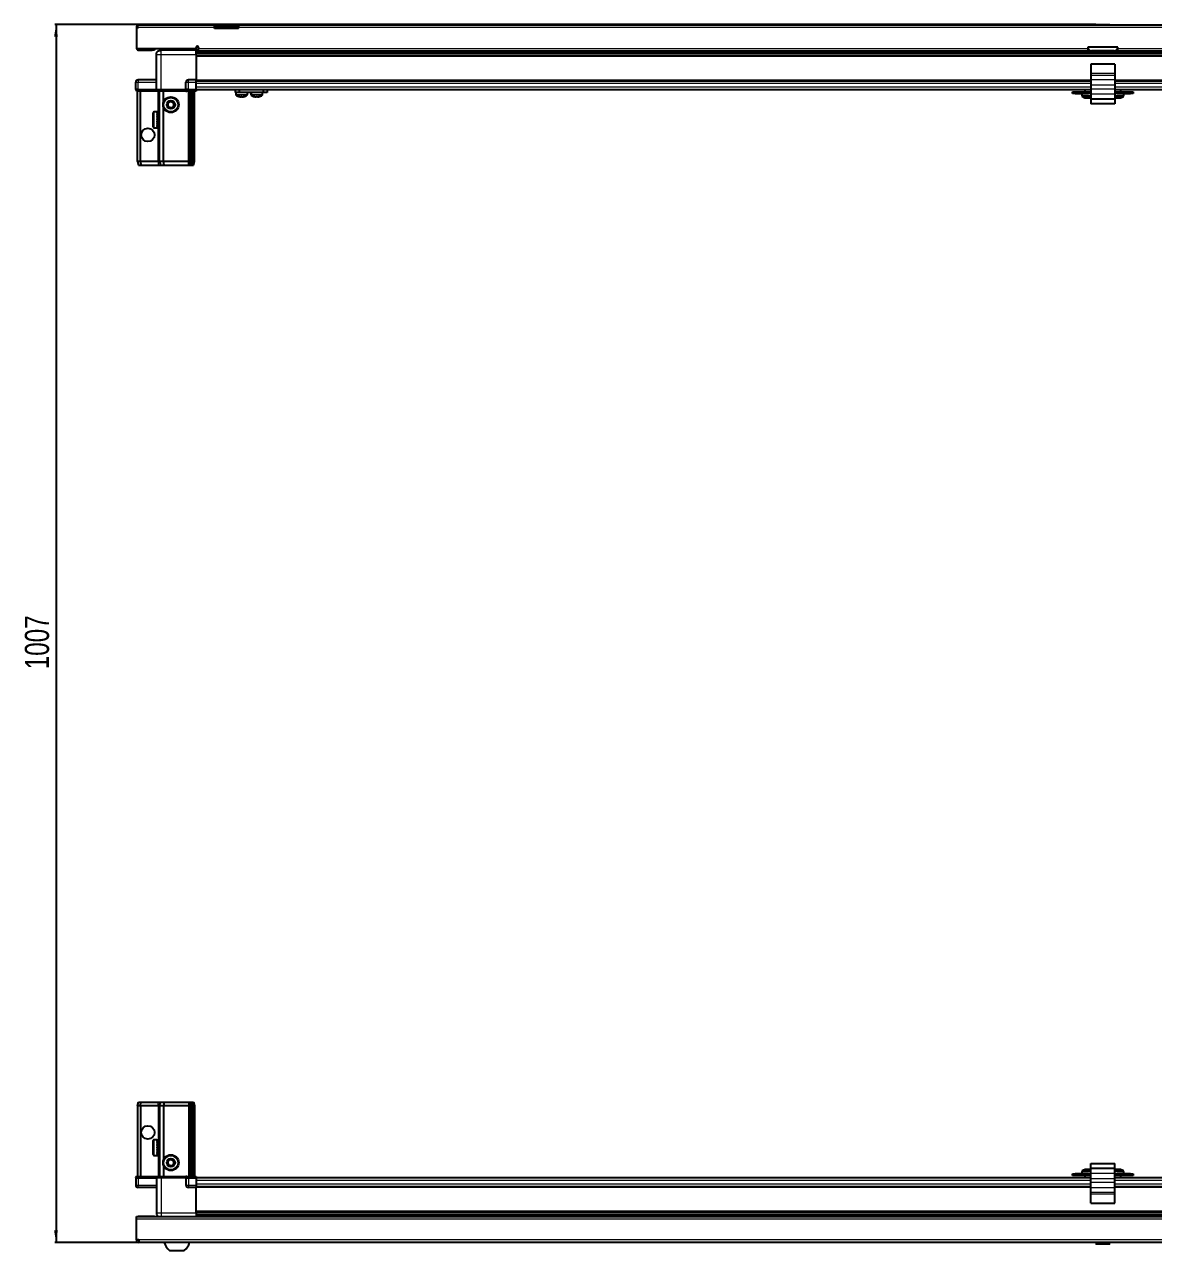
# Model space of a CAD drawing. Header units: millimetres. Extents: x 1132 to 6021, y -294 to 2187.
# Drawn here: x 1220 to 2154, y -294 to 720 of the extents above; entities that cross this region are included whole.
import ezdxf

# ---------------------------------------------------------------- set-up
doc = ezdxf.new("R2010")
doc.units = ezdxf.units.MM
doc.layers.add('FORMAT', color=7, linetype='Continuous')
doc.styles.add('SLDTEXTSTYLE0', font='TXT', dxfattribs={"width": 0.75})
doc.dimstyles.new('SLDDIMSTYLE0', dxfattribs={"dimtxt": 20, "dimasz": 10, "dimexe": 0, "dimexo": 0.0625, "dimgap": 5, "dimtad": 2, "dimdec": 1, "dimrnd": 1e-09, "dimzin": 12, "dimdsep": 46, "dimtxsty": 'SLDTEXTSTYLE0', "dimsah": 1, "dimcen": 0.09, "dimadec": 0, "dimazin": 3, "dimtfac": 1, "dimtofl": 0, "dimtmove": 0, "dimatfit": 3, "dimfxl": 0, "dimfrac": 2, "dimtolj": 1, "dimtzin": 12, "dimarcsym": 0})

# ---------------------------------------------------------------- blocks, each defined once
blk = doc.blocks.new('_D_10')
at = {"layer": 'FORMAT'}
for p, q in [((2106.7, 719.6), (1245.5, 719.6)), ((1246.5, 719.6), (1246.5, -287.4)), ((1315.1, -287.4), (1245.5, -287.4))]:
    blk.add_line(p, q, dxfattribs=at)
for points in [[(1246.5, 719.6), (1244.9, 709.6), (1248, 709.6)], [(1246.5, -287.4), (1248, -277.4), (1244.9, -277.4)]]:
    blk.add_solid(points, dxfattribs=at)
at = {"layer": 'FORMAT', "insert": (1220.7, 186.5), "char_height": 20, "attachment_point": 1, "rotation": 90, "style": 'SLDTEXTSTYLE0'}
blk.add_mtext('1007', dxfattribs=at)

msp = doc.modelspace()

# ---------------------------------------------------------------- linework, layer by layer
at = {"color": 7, "linetype": 'Continuous', "lineweight": 25}
for p, q in [((1313.99, 717.2), (1312.99, 717.2)), ((1312.99, 717.2), (1312.99, 716.3)), ((1312.99, 716.3), (1312.99, 699.8)), ((1313.99, 716.3), (1312.99, 716.3)), ((1313.99, 717.2), (1313.99, 716.3)), ((1314.59, 719.3), (1377.49, 719.3)), ((1337.85, 719.6), (1337.85, 719.3)), ((1337.85, 719.6), (1349.42, 719.6)), ((1349.42, 719.3), (1349.42, 719.6)), ((1377.49, 717.2), (1377.49, 719.3)), ((1377.49, 719.3), (1387.49, 719.3)), ((1387.49, 717.8), (1377.49, 717.8)), ((1377.49, 716.3), (1377.49, 717.2)), ((1397.49, 716.3), (1377.49, 716.3)), ((1387.49, 719.3), (1397.49, 719.3)), ((1397.49, 717.8), (1387.49, 717.8)), ((1397.49, 719.3), (2827.49, 719.3)), ((1397.49, 719.3), (1397.49, 717.2)), ((1397.49, 716.3), (1397.49, 717.2)), ((2106.7, 719.6), (2106.7, 719.3)), ((2106.7, 719.6), (2118.27, 719.6)), ((2118.27, 719.3), (2118.27, 719.6)), ((1312.99, 699.8), (1362.49, 699.8)), ((1327.99, 699.8), (1327.99, 698.3)), ((1333.24, 699.8), (1333.24, 698.3)), ((1359.74, 698.3), (1359.74, 699.8)), ((1362.49, 699.8), (1362.49, 700.65)), ((1362.49, 699.8), (1362.49, 698.3)), ((1364.49, 700.65), (1364.49, 699.9)), ((1364.49, 697.8), (1364.49, 699.9)), ((2124.99, 700.8), (2099.99, 700.8)), ((2099.99, 700.8), (2099.99, 699.9)), ((2099.99, 699.9), (2099.99, 697.8)), ((2124.99, 699.9), (2124.99, 700.8)), ((2124.99, 697.8), (2124.99, 699.9)), ((1315.09, 698.3), (1325.99, 698.3)), ((1327.99, 698.3), (1325.99, 698.3)), ((1329.49, 665.8), (1329.49, 694.8)), ((1362.49, 698.3), (1333.49, 698.3)), ((1362.49, 697.65), (1386.37, 697.65)), ((2862.49, 695.86), (1362.49, 695.86)), ((2862.49, 695.82), (1362.49, 695.82)), ((1362.49, 694.8), (1362.49, 673.8)), ((1364.49, 697.8), (2099.99, 697.8)), ((1380.99, 697.8), (1380.99, 697.65)), ((1381.15, 697.8), (1381.15, 697.65)), ((1381.36, 697.8), (1381.36, 697.65)), ((1381.91, 697.8), (1381.91, 697.65)), ((1382.32, 697.8), (1382.32, 697.65)), ((1383.21, 697.8), (1383.21, 697.65)), ((1383.79, 697.8), (1383.79, 697.65)), ((1384.93, 697.8), (1384.93, 697.65)), ((1385.63, 697.8), (1385.63, 697.65)), ((1386.37, 697.65), (1386.91, 697.65)), ((1386.91, 697.8), (1386.91, 697.65)), ((1386.91, 697.65), (1387.64, 697.65)), ((1386.91, 697.65), (1386.91, 697.65)), ((1387.09, 697.8), (1387.09, 697.65)), ((1387.59, 697.8), (1387.59, 697.65)), ((1387.64, 697.8), (1387.64, 697.65)), ((1387.64, 697.65), (1388.61, 697.65)), ((1387.64, 697.65), (1387.64, 697.65)), ((1388.61, 697.65), (2836.37, 697.65)), ((1388.93, 697.8), (1388.93, 697.65)), ((1388.95, 697.8), (1388.95, 697.65)), ((1389.64, 697.8), (1389.64, 697.65)), ((1390.82, 697.8), (1390.82, 697.65)), ((1391.43, 697.8), (1391.43, 697.65)), ((1392.38, 697.8), (1392.38, 697.65)), ((1392.84, 697.8), (1392.84, 697.65)), ((1393.47, 697.8), (1393.47, 697.65)), ((1393.72, 697.8), (1393.72, 697.65)), ((1393.96, 697.8), (1393.96, 697.65)), ((1393.99, 697.8), (1393.99, 697.65)), ((2121.99, 697.8), (2102.99, 697.8)), ((2124.99, 697.8), (2860.49, 697.8)), ((2122.49, 686.75), (2102.49, 686.75)), ((2102.49, 686.75), (2102.49, 679.02)), ((2122.49, 686.75), (2122.49, 679.02)), ((1312.49, 665.8), (1312.49, 671.8)), ((1329.49, 673.8), (1314.49, 673.8)), ((1353.99, 665.8), (1353.99, 671.8)), ((1362.49, 673.8), (1355.99, 673.8)), ((1362.49, 671.8), (1362.49, 673.8)), ((1362.49, 673.15), (2102.49, 673.15)), ((1362.49, 665.8), (1362.49, 671.8)), ((2102.49, 679.02), (2102.49, 677.58)), ((2102.49, 677.58), (2102.49, 673.81)), ((2102.49, 673.81), (2102.49, 669.48)), ((2102.49, 669.48), (2102.49, 666.26)), ((2122.49, 679.02), (2122.49, 677.58)), ((2122.49, 677.58), (2122.49, 673.81)), ((2122.49, 673.81), (2122.49, 669.48)), ((2122.49, 673.15), (2862.49, 673.15)), ((2122.49, 669.48), (2122.49, 666.26)), ((1312.49, 665.8), (1312.49, 665.46)), ((1312.49, 665.8), (1312.49, 665.8)), ((1312.49, 665.8), (1312.49, 665.46)), ((1314.49, 665.8), (1312.49, 665.8)), ((1312.49, 665.46), (1312.99, 664.6)), ((1312.49, 665.46), (1312.99, 664.6)), ((1312.99, 664.6), (1314.49, 664.6)), ((1313.99, 606.3), (1313.99, 664.6)), ((1314.49, 665.8), (1329.29, 665.8)), ((1329.29, 664.6), (1314.49, 664.6)), ((1316.49, 606.3), (1316.49, 664.6)), ((1329.29, 665.8), (1329.49, 665.8)), ((1329.49, 664.6), (1329.29, 664.6)), ((1329.49, 665.8), (1329.49, 664.6)), ((1329.49, 665.8), (1333.49, 665.8)), ((1333.49, 664.6), (1329.49, 664.6)), ((1331.99, 606.3), (1331.99, 664.6)), ((1333.49, 665.8), (1353.79, 665.8)), ((1353.79, 664.6), (1333.49, 664.6)), ((1335.49, 655.8), (1335.49, 664.6)), ((1353.79, 665.8), (1353.99, 665.8)), ((1353.99, 664.6), (1353.79, 664.6)), ((1353.99, 665.8), (1353.99, 664.6)), ((1355.99, 665.8), (1353.99, 665.8)), ((1353.99, 665.8), (1355.99, 665.8)), ((1353.99, 664.6), (1354.67, 664.6)), ((1362.49, 664.6), (1354.67, 664.6)), ((1355.99, 665.8), (1362.49, 665.8)), ((1355.99, 665.46), (1362.49, 665.46)), ((1356.99, 606.3), (1356.99, 664.6)), ((1357.99, 606.3), (1357.99, 664.6)), ((1359.49, 606.3), (1359.49, 664.6)), ((1360.99, 606.3), (1360.99, 664.6)), ((1362.49, 665.95), (2102.49, 665.95)), ((1362.49, 665.8), (1362.49, 665.46)), ((1362.49, 665.46), (1362.49, 664.6)), ((1394.94, 663.45), (1394.94, 665.95)), ((1397.94, 663.45), (1394.94, 663.45)), ((1395.29, 663.45), (1395.29, 661.54)), ((1397.94, 665.95), (1397.94, 663.45)), ((1418.14, 663.45), (1397.94, 663.45)), ((1404.79, 661.54), (1404.79, 663.45)), ((1407.74, 663.45), (1407.74, 661.54)), ((1407.79, 663.45), (1407.79, 661.54)), ((1417.29, 661.54), (1417.29, 663.45)), ((1418.14, 663.45), (1418.14, 665.95)), ((1421.14, 663.45), (1418.14, 663.45)), ((1421.14, 665.95), (1421.14, 663.45)), ((2087.49, 662.45), (2087.49, 663.95)), ((2087.49, 663.95), (2089.49, 663.95)), ((2089.49, 662.45), (2087.49, 662.45)), ((2089.49, 663.95), (2089.49, 662.45)), ((2089.49, 663.95), (2100.74, 663.95)), ((2089.49, 662.45), (2100.74, 662.45)), ((2095.24, 662.45), (2095.24, 660.54)), ((2097.49, 665.95), (2097.49, 663.95)), ((2100.74, 662.45), (2100.74, 663.95)), ((2100.74, 663.95), (2102.49, 663.95)), ((2102.49, 662.45), (2100.74, 662.45)), ((2102.49, 666.26), (2102.49, 661.93)), ((2102.49, 661.93), (2102.49, 657.95)), ((2122.49, 666.26), (2122.49, 661.93)), ((2122.49, 665.95), (2862.49, 665.95)), ((2122.49, 663.95), (2124.24, 663.95)), ((2124.24, 662.45), (2122.49, 662.45)), ((2122.49, 661.93), (2122.49, 657.95)), ((2122.49, 659.15), (2122.74, 659.07)), ((2124.24, 663.95), (2124.24, 662.45)), ((2124.24, 663.95), (2135.49, 663.95)), ((2124.24, 662.45), (2135.49, 662.45)), ((2127.49, 663.95), (2127.49, 665.95)), ((2129.74, 660.54), (2129.74, 662.45)), ((2135.49, 662.45), (2135.49, 663.95)), ((2135.49, 663.95), (2137.49, 663.95)), ((2137.49, 662.45), (2135.49, 662.45)), ((2137.49, 663.95), (2137.49, 662.45)), ((1335.49, 606.3), (1335.49, 650.8)), ((2122.49, 657.95), (2102.49, 657.95)), ((2102.49, 657.95), (2102.49, 653.95)), ((2122.49, 653.95), (2102.49, 653.95)), ((2122.49, 657.95), (2122.49, 653.95)), ((1326.79, 635.1), (1326.79, 646.5)), ((1330.49, 647.3), (1327.59, 647.3)), ((1329.99, 647.2), (1330.49, 647.2)), ((1329.99, 647.2), (1329.99, 647.04)), ((1329.99, 647.04), (1330.49, 647.04)), ((1329.99, 646.55), (1330.49, 646.55)), ((1329.99, 646.55), (1329.99, 646.17)), ((1329.99, 646.17), (1330.49, 646.17)), ((1329.99, 645.33), (1330.49, 645.33)), ((1329.99, 645.33), (1329.99, 644.78)), ((1329.99, 644.78), (1330.49, 644.78)), ((1329.99, 643.67), (1330.49, 643.67)), ((1329.99, 643.67), (1329.99, 642.99)), ((1329.99, 642.99), (1330.49, 642.99)), ((1329.99, 641.73), (1330.49, 641.73)), ((1329.99, 641.73), (1329.99, 641)), ((1329.99, 641.43), (1330.49, 641.43)), ((1329.99, 641), (1330.49, 641)), ((1329.99, 639.7), (1330.49, 639.7)), ((1329.99, 639.7), (1329.99, 638.98)), ((1329.99, 639.57), (1330.49, 639.57)), ((1329.99, 638.98), (1330.49, 638.98)), ((1330.49, 647.2), (1330.49, 647.3)), ((1330.49, 647.04), (1330.49, 647.2)), ((1330.49, 646.55), (1330.49, 647.04)), ((1330.49, 646.17), (1330.49, 646.55)), ((1330.49, 645.33), (1330.49, 646.17)), ((1330.49, 644.78), (1330.49, 645.33)), ((1330.59, 645.2), (1330.49, 645.2)), ((1330.49, 643.67), (1330.49, 644.78)), ((1330.49, 642.99), (1330.49, 643.67)), ((1330.49, 641.73), (1330.49, 642.99)), ((1330.49, 641.43), (1330.49, 641.73)), ((1330.49, 639.7), (1330.49, 641)), ((1330.49, 638.98), (1330.49, 639.57)), ((1330.49, 637.77), (1330.49, 638.98)), ((1330.59, 643.69), (1330.59, 645.2)), ((1330.59, 636.4), (1330.59, 643.69)), ((1331.47, 644.11), (1330.99, 644.8)), ((1330.99, 636.8), (1330.99, 644.8)), ((1331.96, 644.8), (1331.47, 644.11)), ((1331.47, 637.49), (1331.47, 644.11)), ((1331.99, 644.8), (1331.96, 644.8)), ((1331.96, 636.8), (1331.96, 644.8)), ((1327.59, 634.3), (1330.49, 634.3)), ((1329.99, 637.77), (1330.49, 637.77)), ((1329.99, 637.77), (1329.99, 637.14)), ((1329.99, 637.14), (1330.49, 637.14)), ((1329.99, 636.14), (1330.49, 636.14)), ((1329.99, 636.14), (1329.99, 635.66)), ((1329.99, 635.66), (1330.49, 635.66)), ((1329.99, 634.97), (1330.49, 634.97)), ((1329.99, 634.97), (1329.99, 634.68)), ((1329.99, 634.68), (1330.49, 634.68)), ((1329.99, 634.37), (1330.49, 634.37)), ((1329.99, 634.37), (1329.99, 634.3)), ((1329.99, 634.3), (1330.49, 634.3)), ((1330.49, 637.14), (1330.49, 637.77)), ((1330.49, 636.14), (1330.49, 637.14)), ((1330.49, 636.4), (1330.59, 636.4)), ((1330.49, 635.66), (1330.49, 636.14)), ((1330.49, 634.97), (1330.49, 635.66)), ((1330.49, 634.68), (1330.49, 634.97)), ((1330.49, 634.37), (1330.49, 634.68)), ((1330.49, 634.3), (1330.49, 634.37)), ((1330.49, 634.3), (1330.49, 634.3)), ((1330.99, 636.8), (1331.47, 637.49)), ((1331.47, 637.49), (1331.96, 636.8)), ((1331.96, 636.8), (1331.99, 636.8)), ((1313.99, 606.3), (1314.79, 603.3)), ((1316.49, 606.3), (1313.99, 606.3)), ((1314.79, 603.3), (1316.64, 603.3)), ((1330.99, 606.3), (1316.49, 606.3)), ((1316.49, 606.3), (1316.64, 603.3)), ((1316.64, 603.3), (1330.99, 603.3)), ((1331.99, 606.3), (1330.99, 606.3)), ((1330.99, 603.3), (1332.79, 603.3)), ((1335.49, 606.3), (1331.99, 606.3)), ((1331.99, 606.3), (1332.79, 603.3)), ((1332.79, 603.3), (1335.82, 603.3)), ((1355.99, 606.3), (1335.49, 606.3)), ((1335.82, 603.3), (1335.49, 606.3)), ((1335.82, 603.3), (1355.99, 603.3)), ((1356.99, 606.3), (1355.99, 606.3)), ((1355.99, 603.3), (1357.79, 603.3)), ((1357.99, 606.3), (1356.99, 606.3)), ((1357.79, 603.3), (1356.99, 606.3)), ((1357.79, 603.3), (1358.53, 603.3)), ((1359.49, 606.3), (1357.99, 606.3)), ((1358.53, 603.3), (1357.99, 606.3)), ((1358.53, 603.3), (1359.03, 603.3)), ((1359.03, 603.3), (1359.49, 606.3)), ((1359.03, 603.3), (1360.18, 603.3)), ((1360.99, 606.3), (1359.49, 606.3)), ((1360.18, 603.3), (1360.99, 606.3)), ((1313.99, -174.4), (1314.79, -171.4)), ((1314.79, -171.4), (1316.64, -171.4)), ((1316.49, -174.4), (1316.64, -171.4)), ((1316.64, -171.4), (1330.99, -171.4)), ((1330.99, -171.4), (1332.79, -171.4)), ((1331.99, -174.4), (1332.79, -171.4)), ((1332.79, -171.4), (1335.82, -171.4)), ((1335.82, -171.4), (1335.49, -174.4)), ((1335.82, -171.4), (1355.99, -171.4)), ((1355.99, -171.4), (1357.79, -171.4)), ((1357.79, -171.4), (1356.99, -174.4)), ((1357.79, -171.4), (1358.53, -171.4)), ((1358.53, -171.4), (1357.99, -174.4)), ((1358.53, -171.4), (1359.03, -171.4)), ((1359.03, -171.4), (1360.18, -171.4)), ((1359.03, -171.4), (1359.49, -174.4)), ((1360.18, -171.4), (1360.99, -174.4)), ((1313.99, -174.4), (1313.99, -232.7)), ((1316.49, -174.4), (1313.99, -174.4)), ((1316.49, -174.4), (1316.49, -232.7)), ((1330.99, -174.4), (1316.49, -174.4)), ((1331.99, -174.4), (1330.99, -174.4)), ((1331.99, -174.4), (1331.99, -232.7)), ((1335.49, -174.4), (1331.99, -174.4)), ((1355.99, -174.4), (1335.49, -174.4)), ((1335.49, -174.4), (1335.49, -218.9)), ((1356.99, -174.4), (1355.99, -174.4)), ((1356.99, -174.4), (1356.99, -232.7)), ((1357.99, -174.4), (1356.99, -174.4)), ((1357.99, -174.4), (1357.99, -232.7)), ((1359.49, -174.4), (1357.99, -174.4)), ((1359.49, -174.4), (1359.49, -232.7)), ((1360.99, -174.4), (1359.49, -174.4)), ((1360.99, -174.4), (1360.99, -232.7)), ((1329.99, -202.4), (1327.59, -202.4)), ((1329.99, -202.4), (1329.99, -202.41)), ((1329.99, -202.41), (1330.49, -202.41)), ((1329.99, -202.6), (1330.49, -202.6)), ((1329.99, -202.6), (1329.99, -202.81)), ((1330.49, -202.6), (1330.49, -202.41)), ((1330.49, -202.81), (1330.49, -202.6)), ((1326.79, -214.6), (1326.79, -203.2)), ((1329.99, -202.81), (1330.49, -202.81)), ((1329.99, -203.39), (1330.49, -203.39)), ((1329.99, -203.39), (1329.99, -203.82)), ((1329.99, -203.82), (1330.49, -203.82)), ((1329.99, -204.72), (1330.49, -204.72)), ((1329.99, -204.72), (1329.99, -205.32)), ((1329.99, -205.32), (1330.49, -205.32)), ((1329.99, -206.47), (1330.49, -206.47)), ((1329.99, -206.47), (1329.99, -207.17)), ((1329.99, -207.17), (1330.49, -207.17)), ((1329.99, -208.45), (1330.49, -208.45)), ((1329.99, -208.45), (1329.99, -209.19)), ((1329.99, -208.6), (1330.49, -208.6)), ((1329.99, -209.1), (1330.49, -209.1)), ((1329.99, -209.19), (1330.49, -209.19)), ((1329.99, -210.47), (1330.49, -210.47)), ((1329.99, -210.47), (1329.99, -211.18)), ((1329.99, -211.18), (1330.49, -211.18)), ((1329.99, -212.35), (1330.49, -212.35)), ((1329.99, -212.35), (1329.99, -212.95)), ((1330.49, -203.39), (1330.49, -202.81)), ((1330.49, -203.82), (1330.49, -203.39)), ((1330.49, -204.72), (1330.49, -203.82)), ((1330.59, -204.5), (1330.49, -204.5)), ((1330.49, -205.32), (1330.49, -204.72)), ((1330.49, -206.47), (1330.49, -205.32)), ((1330.49, -207.17), (1330.49, -206.47)), ((1330.49, -208.45), (1330.49, -207.17)), ((1330.49, -208.6), (1330.49, -208.45)), ((1330.49, -209.19), (1330.49, -209.1)), ((1330.49, -210.47), (1330.49, -209.19)), ((1330.49, -211.18), (1330.49, -210.47)), ((1330.49, -212.35), (1330.49, -211.18)), ((1330.49, -212.95), (1330.49, -212.35)), ((1330.59, -213.3), (1330.59, -204.5)), ((1331.47, -205.59), (1330.99, -204.9)), ((1330.99, -212.9), (1330.99, -204.9)), ((1330.99, -212.9), (1331.47, -212.21)), ((1331.96, -204.9), (1331.47, -205.59)), ((1331.47, -212.21), (1331.47, -205.59)), ((1331.47, -212.21), (1331.96, -212.9)), ((1331.99, -204.9), (1331.96, -204.9)), ((1331.96, -212.9), (1331.96, -204.9)), ((1327.59, -215.4), (1329.99, -215.4)), ((1329.99, -212.95), (1330.49, -212.95)), ((1329.99, -213.88), (1330.49, -213.88)), ((1329.99, -213.88), (1329.99, -214.32)), ((1329.99, -214.32), (1330.49, -214.32)), ((1329.99, -214.93), (1330.49, -214.93)), ((1329.99, -214.93), (1329.99, -215.17)), ((1329.99, -215.17), (1330.49, -215.17)), ((1329.99, -215.39), (1330.49, -215.39)), ((1329.99, -215.39), (1329.99, -215.4)), ((1329.99, -215.4), (1330.49, -215.4)), ((1330.49, -213.88), (1330.49, -212.95)), ((1330.49, -213.3), (1330.59, -213.3)), ((1330.49, -214.32), (1330.49, -213.88)), ((1330.49, -214.93), (1330.49, -214.32)), ((1330.49, -215.17), (1330.49, -214.93)), ((1330.49, -215.39), (1330.49, -215.17)), ((1330.49, -215.4), (1330.49, -215.39)), ((1331.96, -212.9), (1331.99, -212.9)), ((2102.49, -222.05), (2122.49, -222.05)), ((2102.49, -226.05), (2102.49, -222.05)), ((2122.49, -226.05), (2122.49, -222.05)), ((1312.99, -232.7), (1312.49, -233.57)), ((1314.49, -232.7), (1312.99, -232.7)), ((1314.49, -232.7), (1329.29, -232.7)), ((1329.29, -232.7), (1329.49, -232.7)), ((1329.49, -233.9), (1329.49, -232.7)), ((1329.49, -232.7), (1333.49, -232.7)), ((1333.49, -232.7), (1353.79, -232.7)), ((1335.49, -223.9), (1335.49, -232.7)), ((1353.79, -232.7), (1353.99, -232.7)), ((1353.99, -233.9), (1353.99, -232.7)), ((1354.67, -232.7), (1353.99, -232.7)), ((1354.67, -232.7), (1362.49, -232.7)), ((1362.49, -232.7), (1362.49, -233.57)), ((2087.49, -232.05), (2087.49, -230.55)), ((2087.49, -230.55), (2089.49, -230.55)), ((2089.49, -232.05), (2087.49, -232.05)), ((2089.49, -230.55), (2089.49, -232.05)), ((2100.74, -230.55), (2089.49, -230.55)), ((2100.74, -232.05), (2089.49, -232.05)), ((2095.24, -228.65), (2095.24, -230.55)), ((2097.49, -232.05), (2097.49, -234.05)), ((2100.74, -232.05), (2100.74, -230.55)), ((2100.74, -230.55), (2102.49, -230.55)), ((2102.49, -232.05), (2100.74, -232.05)), ((2101.16, -227.07), (2101.16, -227.07)), ((2102.49, -226.05), (2122.49, -226.05)), ((2102.49, -230.03), (2102.49, -226.05)), ((2102.49, -234.36), (2102.49, -230.03)), ((2122.49, -230.03), (2122.49, -226.05)), ((2122.49, -234.36), (2122.49, -230.03)), ((2122.49, -230.55), (2124.24, -230.55)), ((2124.24, -232.05), (2122.49, -232.05)), ((2124.24, -230.55), (2124.24, -232.05)), ((2135.49, -230.55), (2124.24, -230.55)), ((2135.49, -232.05), (2124.24, -232.05)), ((2126.16, -227.07), (2126.16, -227.07)), ((2127.49, -234.05), (2127.49, -232.05)), ((2129.74, -230.55), (2129.74, -228.65)), ((2135.49, -232.05), (2135.49, -230.55)), ((2135.49, -230.55), (2137.49, -230.55)), ((2137.49, -232.05), (2135.49, -232.05)), ((2137.49, -230.55), (2137.49, -232.05)), ((1312.49, -233.9), (1312.49, -233.57)), ((1312.49, -233.9), (1314.49, -233.9)), ((1312.49, -233.9), (1312.49, -239.9)), ((1329.29, -233.9), (1314.49, -233.9)), ((1314.49, -233.9), (1329.29, -233.9)), ((1329.49, -241.9), (1314.49, -241.9)), ((1329.49, -233.9), (1329.29, -233.9)), ((1333.49, -233.9), (1329.49, -233.9)), ((1329.49, -233.9), (1329.49, -262.9)), ((1353.79, -233.9), (1333.49, -233.9)), ((1353.99, -233.9), (1353.79, -233.9)), ((1353.99, -233.9), (1355.99, -233.9)), ((1353.99, -233.9), (1353.99, -239.9)), ((1362.49, -233.57), (1355.99, -233.57)), ((1362.49, -233.9), (1355.99, -233.9)), ((1355.99, -233.9), (1362.49, -233.9)), ((1362.49, -241.9), (1355.99, -241.9)), ((1362.49, -233.57), (1362.49, -233.57)), ((1362.49, -233.9), (1362.49, -233.57)), ((1362.49, -233.9), (1362.49, -233.9)), ((1362.49, -233.9), (1362.49, -239.9)), ((2102.49, -234.05), (1362.49, -234.05)), ((1362.49, -239.9), (1362.49, -241.9)), ((2102.49, -241.25), (1362.49, -241.25)), ((1362.49, -262.9), (1362.49, -241.9)), ((2102.49, -237.59), (2102.49, -234.36)), ((2102.49, -241.91), (2102.49, -237.59)), ((2102.49, -245.68), (2102.49, -241.91)), ((2862.49, -234.05), (2122.49, -234.05)), ((2122.49, -237.59), (2122.49, -234.36)), ((2122.49, -241.91), (2122.49, -237.59)), ((2862.49, -241.25), (2122.49, -241.25)), ((2122.49, -245.68), (2122.49, -241.91)), ((2102.49, -247.13), (2102.49, -245.68)), ((2102.49, -254.85), (2102.49, -247.13)), ((2122.49, -247.13), (2122.49, -245.68)), ((2122.49, -254.85), (2122.49, -247.13)), ((2102.49, -254.85), (2122.49, -254.85)), ((1312.99, -265.9), (2911.99, -265.9)), ((1312.99, -268), (1312.99, -265.9)), ((1312.99, -285.3), (1312.99, -268)), ((1327.99, -265.8), (1315.09, -265.8)), ((1327.99, -265.8), (1327.99, -265.9)), ((1362.49, -263.92), (2862.49, -263.92)), ((1362.49, -263.96), (2862.49, -263.96)), ((1386.37, -265.75), (1362.49, -265.75)), ((1380.99, -265.9), (1380.99, -265.75)), ((1381.03, -265.9), (1381.03, -265.75)), ((1381.3, -265.9), (1381.3, -265.75)), ((1381.56, -265.9), (1381.56, -265.75)), ((1382.21, -265.9), (1382.21, -265.75)), ((1382.67, -265.9), (1382.67, -265.75)), ((1383.64, -265.9), (1383.64, -265.75)), ((1384.26, -265.9), (1384.26, -265.75)), ((1385.45, -265.9), (1385.45, -265.75)), ((1386.11, -265.9), (1386.11, -265.75)), ((1386.16, -265.9), (1386.16, -265.75)), ((1387.45, -265.75), (1386.37, -265.75)), ((1388.19, -265.75), (1387.45, -265.75)), ((1387.45, -265.9), (1387.45, -265.75)), ((1387.45, -265.75), (1387.45, -265.75)), ((1387.47, -265.9), (1387.47, -265.75)), ((1387.96, -265.9), (1387.96, -265.75)), ((1388.19, -265.9), (1388.19, -265.75)), ((1388.61, -265.75), (1388.19, -265.75)), ((1388.19, -265.75), (1388.19, -265.75)), ((2836.37, -265.75), (1388.61, -265.75)), ((1389.46, -265.9), (1389.46, -265.75)), ((1390.15, -265.9), (1390.15, -265.75)), ((1391.28, -265.9), (1391.28, -265.75)), ((1391.86, -265.9), (1391.86, -265.75)), ((1392.73, -265.9), (1392.73, -265.75)), ((1393.13, -265.9), (1393.13, -265.75)), ((1393.66, -265.9), (1393.66, -265.75)), ((1393.85, -265.9), (1393.85, -265.75)), ((1393.99, -265.9), (1393.99, -265.75)), ((1315.09, -285.3), (1312.99, -285.3)), ((1315.09, -285.3), (1315.09, -287.4)), ((2909.89, -287.4), (1315.09, -287.4)), ((2107.69, -287.4), (2106.7, -288.39)), ((2106.7, -288.39), (2106.7, -288.9)), ((2118.27, -288.39), (2106.7, -288.39)), ((2118.27, -288.9), (2106.7, -288.9)), ((2118.27, -288.39), (2117.29, -287.4)), ((2118.27, -288.9), (2118.27, -288.39)), ((1340.49, -294), (1352.49, -294))]:
    msp.add_line(p, q, dxfattribs=at)
at = {"color": 8, "linetype": 'Continuous', "lineweight": 18}
for p, q in [((1377.49, 717.2), (1313.99, 717.2)), ((1387.49, 717.8), (1387.49, 719.3)), ((2827.49, 717.2), (1397.49, 717.2)), ((1315.09, 699.8), (1315.09, 698.3)), ((1325.99, 698.3), (1325.99, 699.8)), ((1364.49, 699.9), (2099.99, 699.9)), ((2124.99, 699.9), (2860.49, 699.9)), ((1333.49, 694.8), (1362.49, 694.8)), ((1333.49, 665.8), (1333.49, 694.8)), ((1362.49, 698.3), (1364.49, 698.3)), ((2862.49, 697.06), (1362.49, 697.06)), ((1362.49, 694.61), (2862.49, 694.61)), ((2862.49, 693.2), (1362.49, 693.2)), ((2099.99, 698.3), (2101.33, 698.3)), ((2123.65, 698.3), (2124.99, 698.3)), ((1312.49, 671.8), (1314.49, 671.8)), ((1314.49, 673.8), (1314.49, 671.8)), ((1314.49, 665.8), (1314.49, 671.8)), ((1314.49, 671.8), (1329.49, 671.8)), ((1353.99, 671.8), (1355.99, 671.8)), ((1355.99, 671.8), (1355.99, 673.8)), ((1355.99, 671.8), (1362.49, 671.8)), ((1355.99, 665.8), (1355.99, 671.8)), ((1362.49, 673.8), (2102.49, 673.8)), ((1362.49, 671.15), (2102.49, 671.15)), ((2122.49, 679.02), (2102.49, 679.02)), ((2122.49, 677.58), (2102.49, 677.58)), ((2122.49, 673.81), (2102.49, 673.81)), ((2122.49, 669.48), (2102.49, 669.48)), ((2122.49, 673.8), (2862.49, 673.8)), ((2122.49, 671.15), (2862.49, 671.15)), ((1314.49, 665.8), (1314.49, 664.6)), ((1329.29, 664.6), (1329.29, 665.8)), ((1330.99, 644.8), (1330.99, 664.6)), ((1333.49, 665.8), (1333.49, 664.6)), ((1353.79, 664.6), (1353.79, 665.8)), ((1355.99, 665.8), (1355.99, 665.46)), ((1355.99, 606.3), (1355.99, 664.6)), ((1362.49, 667.95), (2102.49, 667.95)), ((1404.79, 661.54), (1395.29, 661.54)), ((1404.59, 661.17), (1395.48, 661.17)), ((1407.79, 661.54), (1407.74, 661.54)), ((1417.29, 661.54), (1407.79, 661.54)), ((1407.98, 661.17), (1407.93, 661.17)), ((1417.09, 661.17), (1407.98, 661.17)), ((2102.49, 660.54), (2095.24, 660.54)), ((2102.49, 660.17), (2095.43, 660.17)), ((2122.49, 666.26), (2102.49, 666.26)), ((2122.49, 661.93), (2102.49, 661.93)), ((2122.49, 667.95), (2862.49, 667.95)), ((2129.74, 660.54), (2122.49, 660.54)), ((2129.54, 660.17), (2122.49, 660.17)), ((1327.59, 634.3), (1327.59, 647.3)), ((1330.99, 606.3), (1330.99, 636.8)), ((1330.99, 606.3), (1330.99, 603.3)), ((1355.99, 603.3), (1355.99, 606.3)), ((1330.99, -174.4), (1330.99, -171.4)), ((1355.99, -171.4), (1355.99, -174.4)), ((1330.99, -174.4), (1330.99, -204.9)), ((1355.99, -174.4), (1355.99, -232.7)), ((1327.59, -215.4), (1327.59, -202.4)), ((1330.99, -212.9), (1330.99, -232.7)), ((1314.49, -233.9), (1314.49, -232.7)), ((1329.29, -233.9), (1329.29, -232.7)), ((1333.49, -233.9), (1333.49, -232.7)), ((1353.79, -233.9), (1353.79, -232.7)), ((2095.24, -228.65), (2099.99, -228.65)), ((2095.43, -228.28), (2099.99, -228.28)), ((2099.99, -228.28), (2102.49, -228.28)), ((2099.99, -228.65), (2102.49, -228.65)), ((2102.49, -230.03), (2122.49, -230.03)), ((2122.49, -228.28), (2124.99, -228.28)), ((2122.49, -228.65), (2124.99, -228.65)), ((2124.99, -228.28), (2129.54, -228.28)), ((2124.99, -228.65), (2129.74, -228.65)), ((1312.49, -239.9), (1314.49, -239.9)), ((1314.49, -233.9), (1314.49, -239.9)), ((1314.49, -239.9), (1329.49, -239.9)), ((1314.49, -241.9), (1314.49, -239.9)), ((1333.49, -233.9), (1333.49, -262.9)), ((1353.99, -239.9), (1355.99, -239.9)), ((1355.99, -233.9), (1355.99, -233.57)), ((1355.99, -233.9), (1355.99, -239.9)), ((1355.99, -239.9), (1362.49, -239.9)), ((1355.99, -239.9), (1355.99, -241.9)), ((1362.49, -233.9), (1362.49, -233.57)), ((2102.49, -236.05), (1362.49, -236.05)), ((2102.49, -239.25), (1362.49, -239.25)), ((2102.49, -241.9), (1362.49, -241.9)), ((2102.49, -234.36), (2122.49, -234.36)), ((2102.49, -237.59), (2122.49, -237.59)), ((2102.49, -241.91), (2122.49, -241.91)), ((2862.49, -236.05), (2122.49, -236.05)), ((2862.49, -239.25), (2122.49, -239.25)), ((2862.49, -241.9), (2122.49, -241.9)), ((2102.49, -245.68), (2122.49, -245.68)), ((2102.49, -247.13), (2122.49, -247.13)), ((1333.49, -262.9), (1362.49, -262.9)), ((1362.49, -261.3), (2862.49, -261.3)), ((2862.49, -262.72), (1362.49, -262.72)), ((2911.99, -268), (1312.99, -268)), ((1315.09, -265.9), (1315.09, -265.8)), ((1362.49, -265.17), (2862.49, -265.17)), ((2909.89, -285.3), (1315.09, -285.3))]:
    msp.add_line(p, q, dxfattribs=at)
at = {"color": 7, "linetype": 'Continuous', "lineweight": 25, "flags": 128}
for points in [[(2102.49, -227.25), (2102.48, -227.25), (2102.17, -227.15)], [(2122.84, -227.15), (2122.52, -227.24), (2122.49, -227.25)], [(1315.09, -265.8), (1314.68, -265.84), (1314.45, -265.9)]]:
    msp.add_lwpolyline(points, dxfattribs=at)
at = {"color": 7, "linetype": 'Continuous', "lineweight": 25}
for centre, radius in [((1341.49, 653.3), 6.5), ((1341.49, 653.3), 3.46), ((1322.49, 628.3), 5.5), ((1322.49, -196.4), 5.5), ((1341.49, -221.4), 6.5), ((1341.49, -221.4), 3.46)]:
    msp.add_circle(centre, radius, dxfattribs=at)
at = {"color": 8, "linetype": 'Continuous', "lineweight": 18}
for centre in [(1341.49, 653.3), (1341.49, -221.4)]:
    msp.add_circle(centre, 5.7, dxfattribs=at)
at = {"color": 7, "linetype": 'Continuous', "lineweight": 25}
for centre, radius, start, end in [((1315.09, 700.4), 2.1, 196.60155, 270), ((1363.49, 700.65), 1, 0, 180), ((2102.99, 700.8), 3, 180, 270), ((2121.99, 700.8), 3, 270, 360), ((1314.49, 671.8), 2, 90, 180), ((1355.99, 671.8), 2, 90, 180), ((1395.74, 661.54), 0.45, 180, 235.28209), ((1400.04, 667.75), 8, 235.28209, 258.9392), ((1400.04, 667.75), 8, 281.00757, 304.71791), ((1404.34, 661.54), 0.45, 304.71791, 0), ((1408.19, 661.54), 0.45, 180, 235.28209), ((1408.24, 661.54), 0.45, 180, 235.28209), ((1412.49, 667.75), 8, 235.28209, 255.8287), ((1412.54, 667.75), 8, 235.28209, 259.06255), ((1412.54, 667.75), 8, 280.87532, 304.71791), ((1416.84, 661.54), 0.45, 304.71791, 0), ((2095.69, 660.54), 0.45, 180, 235.28209), ((2099.99, 666.75), 8, 235.28209, 259.10263), ((2099.99, 666.75), 8, 280.79755, 288.20996), ((2124.99, 666.75), 8, 286.33055, 304.71791), ((2129.29, 660.54), 0.45, 304.71791, 0), ((1341.49, 653.3), 2.5, 134.92207, 194.92207), ((1341.49, 653.3), 2.5, 194.92207, 254.92207), ((1341.49, 653.3), 2.5, 74.92207, 134.92207), ((1341.49, 653.3), 2.5, 254.92207, 314.92207), ((1341.49, 653.3), 2.5, 14.92207, 74.92207), ((1341.49, 653.3), 2.5, 314.92207, 14.92207), ((1327.59, 646.5), 0.8, 90, 180), ((1330.99, 645.2), 0.4, 180, 270), ((1327.59, 635.1), 0.8, 180, 270), ((1330.99, 636.4), 0.4, 90, 180), ((1327.59, -203.2), 0.8, 90, 180), ((1330.99, -204.5), 0.4, 180, 270), ((1327.59, -214.6), 0.8, 180, 270), ((1330.99, -213.3), 0.4, 90, 180), ((1341.49, -221.4), 2.5, 147.37605, 207.37605), ((1341.49, -221.4), 2.5, 207.37605, 267.37605), ((1341.49, -221.4), 2.5, 87.37605, 147.37605), ((1341.49, -221.4), 2.5, 267.37605, 327.37605), ((1341.49, -221.4), 2.5, 27.37605, 87.37605), ((1341.49, -221.4), 2.5, 327.37605, 27.37605), ((2095.69, -228.65), 0.45, 124.71791, 180), ((2099.99, -234.85), 8, 105.59831, 124.71791), ((2124.99, -234.85), 8, 55.28209, 74.20809), ((2129.29, -228.65), 0.45, 0, 55.28209), ((1314.49, -239.9), 2, 180, 270), ((1355.99, -239.9), 2, 180, 270), ((1315.09, -285.3), 2.1, 180, 270), ((1315.09, -285.3), 0.6, 180, 270), ((1347.51, -284.38), 11.91, 194.70035, 233.8734), ((1345.46, -284.38), 11.91, 306.1266, 345.29965)]:
    msp.add_arc(centre, radius, start, end, dxfattribs=at)
for centre, start_param, end_param in [((1355.99, 662), 0, 0.7227342), ((1355.99, -230.1), 2.4188584, 3.1415927)]:
    msp.add_ellipse(centre, major_axis=(0, 3.46), ratio=0.5773503, start_param=start_param, end_param=end_param, dxfattribs=at)
for points, knots in [([(1314.61, 719.21), (1314.52, 719.2), (1314.19, 719.15), (1313.7, 718.82), (1313.23, 718.27), (1313.02, 717.69), (1313, 717.32), (1312.99, 717.2)], [0, 0, 0, 0, 0.0979668, 0.3537447, 0.6095195, 0.8652942, 1, 1, 1, 1]), ([(1313.99, 717.2), (1314.03, 717.45), (1314.12, 717.94), (1314.26, 718.59), (1314.39, 719.05), (1314.5, 719.27), (1314.57, 719.29), (1314.59, 719.3)], [0, 0, 0, 0, 0.2302553, 0.4485219, 0.6667858, 0.8850496, 1, 1, 1, 1]), ([(1329.49, 694.8), (1329.54, 695.24), (1329.61, 695.92), (1330.04, 696.73), (1330.5, 697.29), (1331.06, 697.74), (1331.87, 698.18), (1332.55, 698.25), (1332.99, 698.3)], [0, 0, 0, 0, 0.2394568, 0.3683607, 0.5, 0.6316393, 0.7605432, 1, 1, 1, 1]), ([(1333.49, 698.3), (1333.42, 698.3), (1333.29, 698.3), (1333.13, 698.3), (1333.01, 698.3), (1333, 698.3), (1332.99, 698.3)], [0, 0, 0, 0, 0.2493943, 0.5003335, 0.7501667, 1, 1, 1, 1]), ([(1362.49, 694.8), (1362.49, 695.19), (1362.49, 695.98), (1362.49, 697.03), (1362.49, 697.82), (1362.49, 698.24), (1362.49, 698.28), (1362.49, 698.3)], [0, 0, 0, 0, 0.2146939, 0.4293877, 0.6440816, 0.8587754, 1, 1, 1, 1]), ([(1398.54, 659.89), (1398.54, 659.89), (1398.54, 659.89), (1398.4, 659.92), (1398.22, 659.97), (1398.07, 660.03), (1398, 660.06), (1397.99, 660.07), (1397.99, 660.07), (1398, 660.07), (1398.02, 660.07), (1398.09, 660.05), (1398.38, 659.98), (1398.76, 659.91), (1399.17, 659.88), (1399.45, 659.91), (1399.6, 659.97), (1399.71, 660.04), (1399.78, 660.07), (1399.8, 660.07), (1399.83, 660.07), (1399.85, 660.07), (1399.89, 660.06), (1399.99, 660.03), (1400.15, 659.96), (1400.37, 659.9), (1400.67, 659.88), (1401.01, 659.91), (1401.32, 659.96), (1401.56, 660.01), (1401.68, 660.03), (1401.76, 660.05), (1401.81, 660.06), (1401.85, 660.07), (1401.86, 660.07), (1401.87, 660.07), (1401.87, 660.07)], [0, 0, 0, 0, 0.0260981, 0.0798373, 0.1372046, 0.1783571, 0.1990393, 0.2033396, 0.2076895, 0.2107229, 0.2145438, 0.2214795, 0.2486016, 0.3557772, 0.404897, 0.4544227, 0.54605, 0.5914038, 0.5971187, 0.6013251, 0.6043817, 0.6074438, 0.6119905, 0.6242286, 0.6785193, 0.7597502, 0.8043048, 0.8490258, 0.923625, 0.9513598, 0.9687075, 0.9799959, 0.9911421, 0.9954732, 0.998845, 1, 1, 1, 1]), ([(1401.87, 660.07), (1401.88, 660.07), (1401.88, 660.07), (1401.89, 660.06), (1401.84, 660.03), (1401.7, 659.96), (1401.56, 659.91), (1401.51, 659.89), (1401.55, 659.89), (1401.57, 659.9)], [0, 0, 0, 0, 0.0151829, 0.0365363, 0.0956997, 0.3601423, 0.6752387, 0.8745348, 1, 1, 1, 1]), ([(1411.02, 659.89), (1411.03, 659.89), (1411.05, 659.89), (1410.91, 659.94), (1410.75, 660), (1410.63, 660.05), (1410.63, 660.07), (1410.63, 660.07), (1410.65, 660.07), (1410.67, 660.07), (1410.76, 660.05), (1411.1, 659.97), (1411.52, 659.89), (1411.96, 659.89), (1412.18, 659.92), (1412.35, 659.97), (1412.47, 660.03), (1412.55, 660.06), (1412.6, 660.07), (1412.62, 660.07), (1412.64, 660.07), (1412.67, 660.07), (1412.73, 660.05), (1412.86, 659.98), (1413.01, 659.91), (1413.32, 659.88), (1413.7, 659.91), (1414.09, 659.97), (1414.39, 660.04), (1414.5, 660.07), (1414.52, 660.07), (1414.53, 660.07), (1414.54, 660.07), (1414.54, 660.06), (1414.48, 660.03), (1414.3, 659.96), (1414.1, 659.9), (1414.06, 659.9), (1414.05, 659.89)], [0, 0, 0, 0, 0.0283629, 0.0806823, 0.1383562, 0.1672924, 0.1709175, 0.1737955, 0.1766977, 0.1800498, 0.1863992, 0.2130773, 0.319019, 0.3539804, 0.3992833, 0.4476446, 0.4823368, 0.4997721, 0.5033973, 0.5070643, 0.5096216, 0.5128427, 0.5186896, 0.5415539, 0.6319042, 0.6733129, 0.7150637, 0.7923067, 0.8305407, 0.8353583, 0.8389044, 0.8414812, 0.8440625, 0.8478955, 0.8582124, 0.9039802, 0.9724588, 1, 1, 1, 1]), ([(2098.48, 658.89), (2098.48, 658.89), (2098.49, 658.89), (2098.36, 658.93), (2098.17, 658.99), (2098.04, 659.06), (2098.03, 659.07), (2098.03, 659.07), (2098.04, 659.07), (2098.06, 659.07), (2098.11, 659.06), (2098.31, 659.02), (2098.65, 658.94), (2099.07, 658.89), (2099.4, 658.89), (2099.62, 658.94), (2099.78, 659), (2099.89, 659.05), (2099.96, 659.07), (2099.98, 659.07), (2100, 659.07), (2100.03, 659.07), (2100.1, 659.05), (2100.26, 658.97), (2100.44, 658.89), (2100.84, 658.89), (2101.16, 658.92), (2101.48, 658.97), (2101.72, 659.03), (2101.86, 659.06), (2101.91, 659.07), (2101.93, 659.07), (2101.94, 659.07), (2101.95, 659.07), (2101.93, 659.05), (2101.78, 658.98), (2101.59, 658.92), (2101.47, 658.88), (2101.49, 658.89), (2101.49, 658.89)], [0, 0, 0, 0, 0.0107986, 0.0543621, 0.1370986, 0.1577299, 0.1615047, 0.1653161, 0.1678592, 0.1703965, 0.1748191, 0.1884464, 0.2519024, 0.3158484, 0.35385, 0.4061453, 0.4637925, 0.4927153, 0.4963388, 0.4992154, 0.5021163, 0.5054668, 0.5118133, 0.5384791, 0.6443718, 0.679317, 0.724599, 0.772938, 0.8076141, 0.8250414, 0.8286649, 0.8323302, 0.8348863, 0.8381059, 0.84395, 0.8668038, 0.9571124, 0.9985019, 1, 1, 1, 1]), ([(2122.74, 659.07), (2122.74, 659.07), (2122.74, 659.07), (2122.75, 659.07), (2122.81, 659.05), (2123.11, 658.97), (2123.5, 658.89), (2123.76, 658.89), (2123.82, 658.92), (2123.82, 658.97), (2123.81, 659.03), (2123.81, 659.06), (2123.84, 659.07), (2123.85, 659.07), (2123.88, 659.07), (2123.9, 659.07), (2123.98, 659.05), (2124.23, 658.98), (2124.55, 658.91), (2124.98, 658.88), (2125.38, 658.91), (2125.71, 658.97), (2125.96, 659.04), (2126.07, 659.07), (2126.09, 659.07), (2126.11, 659.07), (2126.13, 659.07), (2126.15, 659.06), (2126.18, 659.03), (2126.15, 658.96), (2126.16, 658.9), (2126.28, 658.88), (2126.52, 658.91), (2126.78, 658.96), (2127, 659.01), (2127.1, 659.03), (2127.17, 659.05), (2127.21, 659.06), (2127.23, 659.07), (2127.24, 659.07), (2127.24, 659.07), (2127.24, 659.07)], [0, 0, 0, 0, 0.0019495, 0.0053008, 0.0116486, 0.0383202, 0.144236, 0.1791887, 0.2244806, 0.2728301, 0.3075137, 0.3249448, 0.3285691, 0.3322352, 0.3347919, 0.3380121, 0.3438576, 0.3667163, 0.4570446, 0.4984431, 0.5401837, 0.6174078, 0.6556324, 0.6604488, 0.663994, 0.6665702, 0.6691509, 0.6729829, 0.6832973, 0.7290539, 0.7975158, 0.8350667, 0.8727579, 0.9356307, 0.9590057, 0.9736265, 0.9831404, 0.9925345, 0.9961847, 0.9990266, 1, 1, 1, 1]), ([(1338.7, 654.05), (1339.07, 654.41), (1339.75, 655.09), (1340.43, 655.77), (1340.75, 656.09)], [0, 0, 0, 0, 0.5346859, 1, 1, 1, 1]), ([(1339.44, 651.26), (1339.36, 651.59), (1339.14, 652.39), (1338.89, 653.35), (1338.73, 653.93), (1338.7, 654.05)], [0, 0, 0, 0, 0.3629006, 0.8668753, 1, 1, 1, 1]), ([(1342.23, 650.51), (1341.73, 650.64), (1340.8, 650.89), (1339.88, 651.14), (1339.44, 651.26)], [0, 0, 0, 0, 0.5346859, 1, 1, 1, 1]), ([(1340.75, 656.09), (1341.24, 655.95), (1342.17, 655.7), (1343.1, 655.45), (1343.53, 655.34)], [0, 0, 0, 0, 0.5346859, 1, 1, 1, 1]), ([(1344.28, 652.55), (1343.91, 652.18), (1343.23, 651.5), (1342.55, 650.82), (1342.23, 650.51)], [0, 0, 0, 0, 0.5346859, 1, 1, 1, 1]), ([(1343.53, 655.34), (1343.56, 655.22), (1343.72, 654.64), (1343.98, 653.68), (1344.19, 652.88), (1344.28, 652.55)], [0, 0, 0, 0, 0.1331247, 0.6370994, 1, 1, 1, 1]), ([(1338.6, -221.27), (1338.88, -220.84), (1339.4, -220.02), (1339.92, -219.21), (1340.16, -218.84)], [0, 0, 0, 0, 0.5346859, 1, 1, 1, 1]), ([(1339.93, -223.83), (1339.87, -223.72), (1339.6, -223.19), (1339.14, -222.31), (1338.76, -221.58), (1338.6, -221.27)], [0, 0, 0, 0, 0.1331247, 0.6370994, 1, 1, 1, 1]), ([(1340.16, -218.84), (1340.68, -218.86), (1341.64, -218.91), (1342.6, -218.95), (1343.04, -218.97)], [0, 0, 0, 0, 0.5346859, 1, 1, 1, 1]), ([(1344.37, -221.53), (1344.09, -221.97), (1343.57, -222.78), (1343.06, -223.59), (1342.82, -223.97)], [0, 0, 0, 0, 0.53468586, 1, 1, 1, 1]), ([(1343.04, -218.97), (1343.2, -219.28), (1343.58, -220.01), (1344.04, -220.89), (1344.31, -221.42), (1344.37, -221.53)], [0, 0, 0, 0, 0.3629006, 0.8668753, 1, 1, 1, 1]), ([(1342.82, -223.97), (1342.3, -223.94), (1341.34, -223.9), (1340.38, -223.85), (1339.93, -223.83)], [0, 0, 0, 0, 0.5346859, 1, 1, 1, 1]), ([(2102.24, -227.17), (2102.24, -227.17), (2102.24, -227.17), (2102.21, -227.17), (2102.09, -227.13), (2101.83, -227.07), (2101.52, -227.01), (2101.29, -226.99), (2101.15, -227.01), (2101.16, -227.07), (2101.17, -227.14), (2101.16, -227.16), (2101.14, -227.17), (2101.12, -227.17), (2101.11, -227.18), (2101.08, -227.17), (2101.03, -227.16), (2100.82, -227.11), (2100.56, -227.04), (2100.2, -227), (2099.88, -226.99), (2099.5, -227.03), (2099.2, -227.1), (2098.97, -227.16), (2098.9, -227.17), (2098.88, -227.17), (2098.86, -227.18), (2098.84, -227.17), (2098.82, -227.16), (2098.8, -227.12), (2098.83, -227.05), (2098.79, -226.99), (2098.59, -226.99), (2098.29, -227.04), (2098, -227.1), (2097.8, -227.16), (2097.75, -227.17), (2097.75, -227.17)], [0, 0, 0, 0, 0.00283921, 0.0068323, 0.01789585, 0.06734662, 0.12626967, 0.16353806, 0.20111101, 0.28293001, 0.31092277, 0.32496165, 0.3307219, 0.33358425, 0.33647394, 0.33898567, 0.34370382, 0.3589427, 0.43172906, 0.47882611, 0.51356171, 0.55736927, 0.64056926, 0.6613161, 0.66511205, 0.66894485, 0.6715022, 0.67405368, 0.67850111, 0.69220472, 0.7560162, 0.82032044, 0.85853495, 0.91112312, 0.96909331, 0.99817811, 1, 1, 1, 1]), ([(2127.24, -227.17), (2127.24, -227.17), (2127.24, -227.17), (2127.21, -227.17), (2127.09, -227.13), (2126.83, -227.07), (2126.52, -227.01), (2126.29, -226.99), (2126.15, -227.01), (2126.16, -227.07), (2126.17, -227.14), (2126.16, -227.16), (2126.14, -227.17), (2126.12, -227.17), (2126.11, -227.18), (2126.08, -227.17), (2126.03, -227.16), (2125.82, -227.11), (2125.56, -227.04), (2125.2, -227), (2124.88, -226.99), (2124.5, -227.03), (2124.2, -227.1), (2123.97, -227.16), (2123.9, -227.17), (2123.88, -227.17), (2123.86, -227.18), (2123.84, -227.17), (2123.82, -227.16), (2123.8, -227.12), (2123.83, -227.05), (2123.79, -226.99), (2123.59, -226.99), (2123.29, -227.04), (2123, -227.1), (2122.8, -227.16), (2122.75, -227.17), (2122.75, -227.17)], [0, 0, 0, 0, 0.0028392, 0.0068323, 0.0178959, 0.0673466, 0.1262697, 0.1635381, 0.201111, 0.28293, 0.3109228, 0.3249617, 0.3307219, 0.3335843, 0.3364739, 0.3389857, 0.3437038, 0.3589427, 0.4317291, 0.4788261, 0.5135617, 0.5573693, 0.6405693, 0.6613161, 0.6651121, 0.6689448, 0.6715022, 0.6740537, 0.6785011, 0.6922047, 0.7560162, 0.8203204, 0.8585349, 0.9111231, 0.9690933, 0.9981781, 1, 1, 1, 1]), ([(1329.49, -262.9), (1329.54, -263.34), (1329.61, -264.02), (1330.04, -264.84), (1330.5, -265.39), (1330.9, -265.75), (1331.16, -265.88), (1331.21, -265.9)], [0, 0, 0, 0, 0.3630185, 0.5584377, 0.7580039, 0.9575702, 1, 1, 1, 1]), ([(1362.49, -262.9), (1362.49, -263.3), (1362.49, -264.09), (1362.49, -265.11), (1362.49, -265.74), (1362.49, -265.89), (1362.49, -265.9)], [0, 0, 0, 0, 0.3255201, 0.6510403, 0.9765604, 1, 1, 1, 1])]:
    msp.add_open_spline(points, degree=3, knots=knots, dxfattribs=at)
at = {"color": 8, "linetype": 'Continuous', "lineweight": 18}
for points in [[(1329.49, 694.8), (1329.55, 694.8), (1329.67, 694.8), (1330.59, 694.8), (1331.92, 694.8), (1332.96, 694.8), (1333.49, 694.8)], [(1329.49, -262.9), (1329.55, -262.9), (1329.67, -262.9), (1330.59, -262.9), (1331.92, -262.9), (1332.96, -262.9), (1333.49, -262.9)]]:
    msp.add_open_spline(points, degree=3, dxfattribs=at)
for points, knots in [([(1333.49, 694.8), (1333.49, 695.24), (1333.49, 695.92), (1333.49, 696.73), (1333.49, 697.29), (1333.49, 697.74), (1333.49, 698.18), (1333.49, 698.25), (1333.49, 698.3)], [0, 0, 0, 0, 0.2394568, 0.3683607, 0.5, 0.6316393, 0.7605432, 1, 1, 1, 1]), ([(1333.49, -262.9), (1333.49, -263.34), (1333.49, -264.02), (1333.49, -264.84), (1333.49, -265.39), (1333.49, -265.75), (1333.49, -265.88), (1333.49, -265.9)], [0, 0, 0, 0, 0.3630185, 0.5584377, 0.7580039, 0.9575702, 1, 1, 1, 1])]:
    msp.add_open_spline(points, degree=3, knots=knots, dxfattribs=at)

# ---------------------------------------------------------------- dimensions: what is measured, and where the dimension line sits
at = {"layer": 'FORMAT'}
dim = msp.add_linear_dim(base=(1246.49, -287.4), p1=(2106.7, 719.6), p2=(1315.09, -287.4), angle=90, dimstyle='SLDDIMSTYLE0', dxfattribs=at)
dim.commit()
dim.dimension.update_dxf_attribs({"geometry": '_D_10', "text_midpoint": (1246.49, 216.1), "dimtype": 160})

doc.saveas('drawing.dxf')
